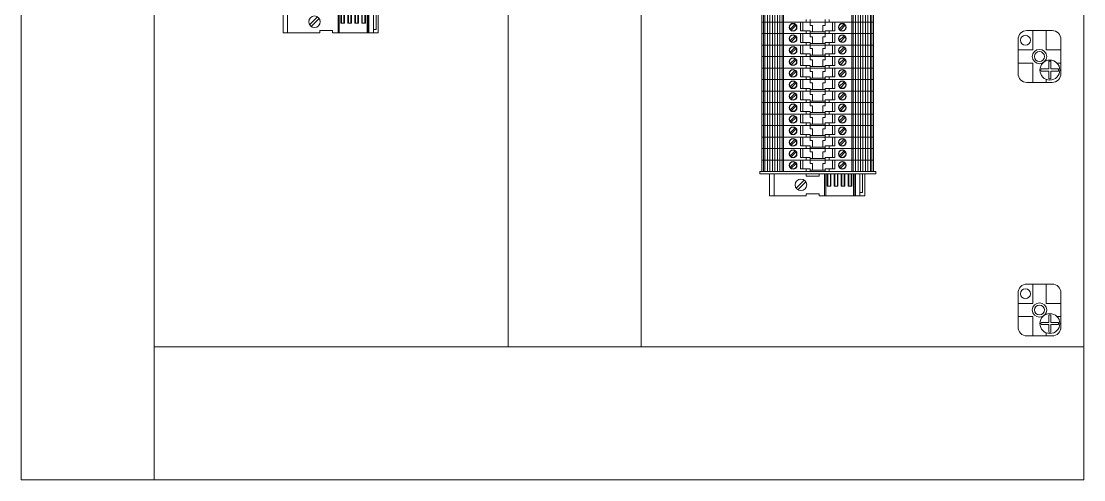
# Model space of a CAD drawing. Header units: millimetres. Extents: x 2 to 14510, y -7775 to 12.
# Drawn here: x 1089.2 to 1569.2, y -2759.5 to -2552.3 of the extents above; entities that cross this region are included whole.
import ezdxf

# ---------------------------------------------------------------- set-up
doc = ezdxf.new("R2010")
doc.units = ezdxf.units.MM
doc.layers.add('eProC - L2', color=41, linetype='Continuous', lineweight=20)

# ---------------------------------------------------------------- blocks, each defined once
blk = doc.blocks.new('eProC_Z_00')
at = {"layer": 'eProC - L2'}
blk.add_lwpolyline([(0.99, 0), (0, 0), (0, -52.4), (0.99, -52.4)], close=True, dxfattribs=at)
blk = doc.blocks.new('eProC_Z_EK1')
at = {"layer": 'eProC - L2'}
for p, q in [((0, 0), (0, -20.65)), ((10, 0), (0, 0)), ((10, 0), (10, -20.65)), ((0, -1), (8.5, -1)), ((10, -2.2), (0, -2.2)), ((0, -4.2), (10, -4.2)), ((10, -4.59), (0, -4.59)), ((8.5, -2.2), (8.5, -1)), ((10, -5.09), (0, -5.09)), ((5.6, -5.84), (0, -5.84)), ((5.6, -6.11), (0, -6.11)), ((5.6, -7.21), (0, -7.21)), ((5.6, -7.49), (0, -7.49)), ((5.6, -8.99), (0, -8.99)), ((5.6, -9.26), (0, -9.26)), ((5.6, -7.49), (5.6, -5.84)), ((5.6, -10.64), (5.6, -8.99)), ((5.6, -10.36), (0, -10.36)), ((5.6, -10.64), (0, -10.64)), ((5.6, -12.14), (0, -12.14)), ((5.6, -12.42), (0, -12.42)), ((5.6, -13.52), (0, -13.52)), ((5.6, -13.79), (0, -13.79)), ((5.6, -13.79), (5.6, -12.14)), ((5.6, -15.29), (0, -15.29)), ((5.6, -15.57), (0, -15.57)), ((5.6, -16.67), (0, -16.67)), ((5.6, -16.94), (0, -16.94)), ((10, -17.69), (0, -17.69)), ((10, -18.19), (0, -18.19)), ((5.6, -16.94), (5.6, -15.29)), ((0, -20.65), (1, -20.65)), ((1, -26.45), (1, -20.65)), ((9, -26.45), (9, -20.65)), ((10, -20.65), (9, -20.65)), ((0, -26.45), (0, -43)), ((0, -26.45), (1, -26.45)), ((6.45, -31.01), (2.84, -27.4)), ((7.16, -30.3), (3.55, -26.69)), ((10, -26.45), (9, -26.45)), ((10, -26.45), (10, -43)), ((10, -41), (0, -41)), ((10, -43), (0, -43))]:
    blk.add_line(p, q, dxfattribs=at)
blk.add_circle((5, -28.85), 2.6, dxfattribs=at)

msp = doc.modelspace()

# ---------------------------------------------------------------- linework, layer by layer
at = {"layer": 'eProC - L2'}
for p, q in [((1569.21, -1759.46), (1569.21, -2759.46)), ((1423.81, -2552.65), (1423.81, -2547.45)), ((1423.81, -2547.45), (1423.81, -2552.65)), ((1424.52, -2547.45), (1424.52, -2552.65)), ((1425.17, -2547.45), (1425.17, -2552.65)), ((1426.33, -2547.45), (1426.33, -2552.65)), ((1427.4, -2547.45), (1427.4, -2552.65)), ((1428.56, -2547.45), (1428.56, -2552.65)), ((1429.63, -2547.45), (1429.63, -2552.65)), ((1430.79, -2547.45), (1430.79, -2552.65)), ((1431.85, -2547.45), (1431.85, -2552.65)), ((1433.02, -2547.45), (1433.02, -2552.65)), ((1433.52, -2547.45), (1433.52, -2552.65)), ((1464.5, -2547.45), (1464.5, -2552.65)), ((1465.01, -2547.45), (1465.01, -2552.65)), ((1466.17, -2547.45), (1466.17, -2552.65)), ((1467.23, -2547.45), (1467.23, -2552.65)), ((1468.4, -2547.45), (1468.4, -2552.65)), ((1469.46, -2547.45), (1469.46, -2552.65)), ((1470.62, -2547.45), (1470.62, -2552.65)), ((1471.69, -2547.45), (1471.69, -2552.65)), ((1472.85, -2547.45), (1472.85, -2552.65)), ((1473.5, -2547.45), (1473.5, -2552.65)), ((1474.21, -2552.65), (1474.21, -2547.45)), ((1474.21, -2547.45), (1474.21, -2552.65)), ((1423.81, -2552.65), (1449.01, -2552.65)), ((1423.81, -2557.85), (1423.81, -2552.65)), ((1423.81, -2552.65), (1423.81, -2557.85)), ((1423.81, -2552.65), (1449.01, -2552.65)), ((1424.52, -2552.65), (1424.52, -2557.85)), ((1425.17, -2552.65), (1425.17, -2557.85)), ((1426.33, -2552.65), (1426.33, -2557.85)), ((1427.4, -2552.65), (1427.4, -2557.85)), ((1428.56, -2552.65), (1428.56, -2557.85)), ((1429.63, -2552.65), (1429.63, -2557.85)), ((1430.79, -2552.65), (1430.79, -2557.85)), ((1431.85, -2552.65), (1431.85, -2557.85)), ((1433.02, -2552.65), (1433.02, -2557.85)), ((1433.52, -2552.65), (1433.52, -2557.85)), ((1441.26, -2552.65), (1441.26, -2556.65)), ((1442.26, -2556.65), (1442.26, -2552.65)), ((1443.86, -2551.45), (1443.86, -2552.65)), ((1445.66, -2551.45), (1445.66, -2552.65)), ((1445.66, -2552.65), (1445.66, -2554.15)), ((1474.21, -2552.65), (1449.01, -2552.65)), ((1474.21, -2552.65), (1449.01, -2552.65)), ((1452.36, -2551.45), (1452.36, -2552.65)), ((1452.36, -2552.65), (1452.36, -2554.15)), ((1454.16, -2551.45), (1454.16, -2552.65)), ((1455.76, -2556.65), (1455.76, -2552.65)), ((1456.76, -2552.65), (1456.76, -2556.65)), ((1464.5, -2552.65), (1464.5, -2557.85)), ((1465.01, -2552.65), (1465.01, -2557.85)), ((1466.17, -2552.65), (1466.17, -2557.85)), ((1467.23, -2552.65), (1467.23, -2557.85)), ((1468.4, -2552.65), (1468.4, -2557.85)), ((1469.46, -2552.65), (1469.46, -2557.85)), ((1470.62, -2552.65), (1470.62, -2557.85)), ((1471.69, -2552.65), (1471.69, -2557.85)), ((1472.85, -2552.65), (1472.85, -2557.85)), ((1473.5, -2552.65), (1473.5, -2557.85)), ((1474.21, -2557.85), (1474.21, -2552.65)), ((1474.21, -2552.65), (1474.21, -2557.85)), ((1423.81, -2557.85), (1449.01, -2557.85)), ((1423.81, -2563.05), (1423.81, -2557.85)), ((1423.81, -2557.85), (1423.81, -2563.05)), ((1423.81, -2557.85), (1449.01, -2557.85)), ((1424.52, -2557.85), (1424.52, -2563.05)), ((1425.17, -2557.85), (1425.17, -2563.05)), ((1426.33, -2557.85), (1426.33, -2563.05)), ((1427.4, -2557.85), (1427.4, -2563.05)), ((1428.56, -2557.85), (1428.56, -2563.05)), ((1429.63, -2557.85), (1429.63, -2563.05)), ((1430.79, -2557.85), (1430.79, -2563.05)), ((1431.85, -2557.85), (1431.85, -2563.05)), ((1433.02, -2557.85), (1433.02, -2563.05)), ((1433.52, -2557.85), (1433.52, -2563.05)), ((1438.77, -2553.65), (1436.56, -2555.85)), ((1439.26, -2554.14), (1437.05, -2556.35)), ((1441.26, -2556.65), (1445.66, -2556.65)), ((1441.26, -2557.85), (1441.26, -2561.85)), ((1442.26, -2561.85), (1442.26, -2557.85)), ((1443.86, -2556.65), (1443.86, -2557.85)), ((1445.66, -2554.15), (1446.71, -2554.15)), ((1445.66, -2556.65), (1445.66, -2557.85)), ((1445.66, -2557.15), (1449.01, -2557.15)), ((1445.66, -2557.85), (1445.66, -2559.35)), ((1446.71, -2554.15), (1446.71, -2557.15)), ((1452.36, -2557.15), (1449.01, -2557.15)), ((1474.21, -2557.85), (1449.01, -2557.85)), ((1474.21, -2557.85), (1449.01, -2557.85)), ((1451.31, -2554.15), (1451.31, -2557.15)), ((1452.36, -2554.15), (1451.31, -2554.15)), ((1456.76, -2556.65), (1452.36, -2556.65)), ((1452.36, -2556.65), (1452.36, -2557.85)), ((1452.36, -2557.85), (1452.36, -2559.35)), ((1454.16, -2556.65), (1454.16, -2557.85)), ((1455.76, -2561.85), (1455.76, -2557.85)), ((1456.76, -2557.85), (1456.76, -2561.85)), ((1460.97, -2553.65), (1458.76, -2555.85)), ((1461.46, -2554.14), (1459.25, -2556.35)), ((1464.5, -2557.85), (1464.5, -2563.05)), ((1465.01, -2557.85), (1465.01, -2563.05)), ((1466.17, -2557.85), (1466.17, -2563.05)), ((1467.23, -2557.85), (1467.23, -2563.05)), ((1468.4, -2557.85), (1468.4, -2563.05)), ((1469.46, -2557.85), (1469.46, -2563.05)), ((1470.62, -2557.85), (1470.62, -2563.05)), ((1471.69, -2557.85), (1471.69, -2563.05)), ((1472.85, -2557.85), (1472.85, -2563.05)), ((1473.5, -2557.85), (1473.5, -2563.05)), ((1474.21, -2563.05), (1474.21, -2557.85)), ((1474.21, -2557.85), (1474.21, -2563.05)), ((1546.21, -2556.54), (1546.21, -2565.24)), ((1552.21, -2556.54), (1552.21, -2565.24)), ((1423.81, -2563.05), (1449.01, -2563.05)), ((1423.81, -2568.25), (1423.81, -2563.05)), ((1423.81, -2563.05), (1423.81, -2568.25)), ((1423.81, -2563.05), (1449.01, -2563.05)), ((1424.52, -2563.05), (1424.52, -2568.25)), ((1425.17, -2563.05), (1425.17, -2568.25)), ((1426.33, -2563.05), (1426.33, -2568.25)), ((1427.4, -2563.05), (1427.4, -2568.25)), ((1428.56, -2563.05), (1428.56, -2568.25)), ((1429.63, -2563.05), (1429.63, -2568.25)), ((1430.79, -2563.05), (1430.79, -2568.25)), ((1431.85, -2563.05), (1431.85, -2568.25)), ((1433.02, -2563.05), (1433.02, -2568.25)), ((1433.52, -2563.05), (1433.52, -2568.25)), ((1438.77, -2558.85), (1436.56, -2561.05)), ((1439.26, -2559.34), (1437.05, -2561.55)), ((1441.26, -2561.85), (1445.66, -2561.85)), ((1441.26, -2563.05), (1441.26, -2567.05)), ((1442.26, -2567.05), (1442.26, -2563.05)), ((1443.86, -2561.85), (1443.86, -2563.05)), ((1445.66, -2559.35), (1446.71, -2559.35)), ((1445.66, -2561.85), (1445.66, -2563.05)), ((1445.66, -2562.35), (1449.01, -2562.35)), ((1445.66, -2563.05), (1445.66, -2564.55)), ((1446.71, -2559.35), (1446.71, -2562.35)), ((1452.36, -2562.35), (1449.01, -2562.35)), ((1474.21, -2563.05), (1449.01, -2563.05)), ((1474.21, -2563.05), (1449.01, -2563.05)), ((1451.31, -2559.35), (1451.31, -2562.35)), ((1452.36, -2559.35), (1451.31, -2559.35)), ((1456.76, -2561.85), (1452.36, -2561.85)), ((1452.36, -2561.85), (1452.36, -2563.05)), ((1452.36, -2563.05), (1452.36, -2564.55)), ((1454.16, -2561.85), (1454.16, -2563.05)), ((1455.76, -2567.05), (1455.76, -2563.05)), ((1456.76, -2563.05), (1456.76, -2567.05)), ((1460.97, -2558.85), (1458.76, -2561.05)), ((1461.46, -2559.34), (1459.25, -2561.55)), ((1464.5, -2563.05), (1464.5, -2568.25)), ((1465.01, -2563.05), (1465.01, -2568.25)), ((1466.17, -2563.05), (1466.17, -2568.25)), ((1467.23, -2563.05), (1467.23, -2568.25)), ((1468.4, -2563.05), (1468.4, -2568.25)), ((1469.46, -2563.05), (1469.46, -2568.25)), ((1470.62, -2563.05), (1470.62, -2568.25)), ((1471.69, -2563.05), (1471.69, -2568.25)), ((1472.85, -2563.05), (1472.85, -2568.25)), ((1473.5, -2563.05), (1473.5, -2568.25)), ((1474.21, -2568.25), (1474.21, -2563.05)), ((1474.21, -2563.05), (1474.21, -2568.25)), ((1438.77, -2564.05), (1436.56, -2566.25)), ((1439.26, -2564.54), (1437.05, -2566.75)), ((1441.26, -2567.05), (1445.66, -2567.05)), ((1443.86, -2567.05), (1443.86, -2568.25)), ((1445.66, -2564.55), (1446.71, -2564.55)), ((1445.66, -2567.05), (1445.66, -2568.25)), ((1445.66, -2567.55), (1449.01, -2567.55)), ((1446.71, -2564.55), (1446.71, -2567.55)), ((1452.36, -2567.55), (1449.01, -2567.55)), ((1451.31, -2564.55), (1451.31, -2567.55)), ((1452.36, -2564.55), (1451.31, -2564.55)), ((1456.76, -2567.05), (1452.36, -2567.05)), ((1452.36, -2567.05), (1452.36, -2568.25)), ((1454.16, -2567.05), (1454.16, -2568.25)), ((1460.97, -2564.05), (1458.76, -2566.25)), ((1461.46, -2564.54), (1459.25, -2566.75)), ((1546.21, -2565.24), (1539.51, -2565.24)), ((1558.91, -2565.24), (1552.21, -2565.24)), ((1423.81, -2568.25), (1449.01, -2568.25)), ((1423.81, -2573.45), (1423.81, -2568.25)), ((1423.81, -2568.25), (1423.81, -2573.45)), ((1423.81, -2568.25), (1449.01, -2568.25)), ((1424.52, -2568.25), (1424.52, -2573.45)), ((1425.17, -2568.25), (1425.17, -2573.45)), ((1426.33, -2568.25), (1426.33, -2573.45)), ((1427.4, -2568.25), (1427.4, -2573.45)), ((1428.56, -2568.25), (1428.56, -2573.45)), ((1429.63, -2568.25), (1429.63, -2573.45)), ((1430.79, -2568.25), (1430.79, -2573.45)), ((1431.85, -2568.25), (1431.85, -2573.45)), ((1433.02, -2568.25), (1433.02, -2573.45)), ((1433.52, -2568.25), (1433.52, -2573.45)), ((1438.77, -2569.25), (1436.56, -2571.45)), ((1439.26, -2569.74), (1437.05, -2571.95)), ((1441.26, -2568.25), (1441.26, -2572.25)), ((1441.26, -2572.25), (1445.66, -2572.25)), ((1442.26, -2572.25), (1442.26, -2568.25)), ((1443.86, -2572.25), (1443.86, -2573.45)), ((1445.66, -2568.25), (1445.66, -2569.75)), ((1445.66, -2569.75), (1446.71, -2569.75)), ((1445.66, -2572.25), (1445.66, -2573.45)), ((1445.66, -2572.75), (1449.01, -2572.75)), ((1446.71, -2569.75), (1446.71, -2572.75)), ((1474.21, -2568.25), (1449.01, -2568.25)), ((1474.21, -2568.25), (1449.01, -2568.25)), ((1452.36, -2572.75), (1449.01, -2572.75)), ((1451.31, -2569.75), (1451.31, -2572.75)), ((1452.36, -2569.75), (1451.31, -2569.75)), ((1452.36, -2568.25), (1452.36, -2569.75)), ((1456.76, -2572.25), (1452.36, -2572.25)), ((1452.36, -2572.25), (1452.36, -2573.45)), ((1454.16, -2572.25), (1454.16, -2573.45)), ((1455.76, -2572.25), (1455.76, -2568.25)), ((1456.76, -2568.25), (1456.76, -2572.25)), ((1460.97, -2569.25), (1458.76, -2571.45)), ((1461.46, -2569.74), (1459.25, -2571.95)), ((1464.5, -2568.25), (1464.5, -2573.45)), ((1465.01, -2568.25), (1465.01, -2573.45)), ((1466.17, -2568.25), (1466.17, -2573.45)), ((1467.23, -2568.25), (1467.23, -2573.45)), ((1468.4, -2568.25), (1468.4, -2573.45)), ((1469.46, -2568.25), (1469.46, -2573.45)), ((1470.62, -2568.25), (1470.62, -2573.45)), ((1471.69, -2568.25), (1471.69, -2573.45)), ((1472.85, -2568.25), (1472.85, -2573.45)), ((1473.5, -2568.25), (1473.5, -2573.45)), ((1474.21, -2573.45), (1474.21, -2568.25)), ((1474.21, -2568.25), (1474.21, -2573.45)), ((1546.21, -2571.24), (1539.51, -2571.24)), ((1546.21, -2571.24), (1546.21, -2579.94)), ((1553.4, -2573.83), (1553.4, -2570.4)), ((1554.4, -2573.83), (1554.4, -2570.4)), ((1558.91, -2571.24), (1557.15, -2571.24)), ((1423.81, -2573.45), (1449.01, -2573.45)), ((1423.81, -2578.65), (1423.81, -2573.45)), ((1423.81, -2573.45), (1423.81, -2578.65)), ((1423.81, -2573.45), (1449.01, -2573.45)), ((1424.52, -2573.45), (1424.52, -2578.65)), ((1425.17, -2573.45), (1425.17, -2578.65)), ((1426.33, -2573.45), (1426.33, -2578.65)), ((1427.4, -2573.45), (1427.4, -2578.65)), ((1428.56, -2573.45), (1428.56, -2578.65)), ((1429.63, -2573.45), (1429.63, -2578.65)), ((1430.79, -2573.45), (1430.79, -2578.65)), ((1431.85, -2573.45), (1431.85, -2578.65)), ((1433.02, -2573.45), (1433.02, -2578.65)), ((1433.52, -2573.45), (1433.52, -2578.65)), ((1438.77, -2574.45), (1436.56, -2576.65)), ((1439.26, -2574.94), (1437.05, -2577.15)), ((1441.26, -2573.45), (1441.26, -2577.45)), ((1441.26, -2577.45), (1445.66, -2577.45)), ((1442.26, -2577.45), (1442.26, -2573.45)), ((1443.86, -2577.45), (1443.86, -2578.65)), ((1445.66, -2573.45), (1445.66, -2574.95)), ((1445.66, -2574.95), (1446.71, -2574.95)), ((1445.66, -2577.45), (1445.66, -2578.65)), ((1446.71, -2574.95), (1446.71, -2577.95)), ((1474.21, -2573.45), (1449.01, -2573.45)), ((1474.21, -2573.45), (1449.01, -2573.45)), ((1451.31, -2574.95), (1451.31, -2577.95)), ((1452.36, -2574.95), (1451.31, -2574.95)), ((1452.36, -2573.45), (1452.36, -2574.95)), ((1456.76, -2577.45), (1452.36, -2577.45)), ((1452.36, -2577.45), (1452.36, -2578.65)), ((1454.16, -2577.45), (1454.16, -2578.65)), ((1455.76, -2577.45), (1455.76, -2573.45)), ((1456.76, -2573.45), (1456.76, -2577.45)), ((1460.97, -2574.45), (1458.76, -2576.65)), ((1461.46, -2574.94), (1459.25, -2577.15)), ((1464.5, -2573.45), (1464.5, -2578.65)), ((1465.01, -2573.45), (1465.01, -2578.65)), ((1466.17, -2573.45), (1466.17, -2578.65)), ((1467.23, -2573.45), (1467.23, -2578.65)), ((1468.4, -2573.45), (1468.4, -2578.65)), ((1469.46, -2573.45), (1469.46, -2578.65)), ((1470.62, -2573.45), (1470.62, -2578.65)), ((1471.69, -2573.45), (1471.69, -2578.65)), ((1472.85, -2573.45), (1472.85, -2578.65)), ((1473.5, -2573.45), (1473.5, -2578.65)), ((1474.21, -2578.65), (1474.21, -2573.45)), ((1474.21, -2573.45), (1474.21, -2578.65)), ((1549.91, -2574.83), (1553.4, -2574.83)), ((1549.92, -2573.83), (1553.4, -2573.83)), ((1553.4, -2578.32), (1553.4, -2574.83)), ((1554.4, -2573.83), (1557.84, -2573.83)), ((1554.4, -2578.32), (1554.4, -2574.83)), ((1554.4, -2574.83), (1557.84, -2574.83)), ((1423.81, -2578.65), (1449.01, -2578.65)), ((1423.81, -2578.65), (1449.01, -2578.65)), ((1423.81, -2583.85), (1423.81, -2578.65)), ((1423.81, -2578.65), (1423.81, -2583.85)), ((1424.52, -2578.65), (1424.52, -2583.85)), ((1425.17, -2578.65), (1425.17, -2583.85)), ((1426.33, -2578.65), (1426.33, -2583.85)), ((1427.4, -2578.65), (1427.4, -2583.85)), ((1428.56, -2578.65), (1428.56, -2583.85)), ((1429.63, -2578.65), (1429.63, -2583.85)), ((1430.79, -2578.65), (1430.79, -2583.85)), ((1431.85, -2578.65), (1431.85, -2583.85)), ((1433.02, -2578.65), (1433.02, -2583.85)), ((1433.52, -2578.65), (1433.52, -2583.85)), ((1438.77, -2579.65), (1436.56, -2581.85)), ((1439.26, -2580.14), (1437.05, -2582.35)), ((1441.26, -2578.65), (1441.26, -2582.65)), ((1442.26, -2582.65), (1442.26, -2578.65)), ((1445.66, -2577.95), (1449.01, -2577.95)), ((1445.66, -2578.65), (1445.66, -2580.15)), ((1445.66, -2580.15), (1446.71, -2580.15)), ((1446.71, -2580.15), (1446.71, -2583.15)), ((1452.36, -2577.95), (1449.01, -2577.95)), ((1474.21, -2578.65), (1449.01, -2578.65)), ((1474.21, -2578.65), (1449.01, -2578.65)), ((1451.31, -2580.15), (1451.31, -2583.15)), ((1452.36, -2580.15), (1451.31, -2580.15)), ((1452.36, -2578.65), (1452.36, -2580.15)), ((1455.76, -2582.65), (1455.76, -2578.65)), ((1456.76, -2578.65), (1456.76, -2582.65)), ((1460.97, -2579.65), (1458.76, -2581.85)), ((1461.46, -2580.14), (1459.25, -2582.35)), ((1464.5, -2578.65), (1464.5, -2583.85)), ((1465.01, -2578.65), (1465.01, -2583.85)), ((1466.17, -2578.65), (1466.17, -2583.85)), ((1467.23, -2578.65), (1467.23, -2583.85)), ((1468.4, -2578.65), (1468.4, -2583.85)), ((1469.46, -2578.65), (1469.46, -2583.85)), ((1470.62, -2578.65), (1470.62, -2583.85)), ((1471.69, -2578.65), (1471.69, -2583.85)), ((1472.85, -2578.65), (1472.85, -2583.85)), ((1473.5, -2578.65), (1473.5, -2583.85)), ((1474.21, -2583.85), (1474.21, -2578.65)), ((1474.21, -2578.65), (1474.21, -2583.85)), ((1552.21, -2578.53), (1552.21, -2579.94)), ((1423.81, -2583.85), (1449.01, -2583.85)), ((1423.81, -2589.05), (1423.81, -2583.85)), ((1423.81, -2583.85), (1423.81, -2589.05)), ((1423.81, -2583.85), (1449.01, -2583.85)), ((1424.52, -2583.85), (1424.52, -2589.05)), ((1425.17, -2583.85), (1425.17, -2589.05)), ((1426.33, -2583.85), (1426.33, -2589.05)), ((1427.4, -2583.85), (1427.4, -2589.05)), ((1428.56, -2583.85), (1428.56, -2589.05)), ((1429.63, -2583.85), (1429.63, -2589.05)), ((1430.79, -2583.85), (1430.79, -2589.05)), ((1431.85, -2583.85), (1431.85, -2589.05)), ((1433.02, -2583.85), (1433.02, -2589.05)), ((1433.52, -2583.85), (1433.52, -2589.05)), ((1438.77, -2584.85), (1436.56, -2587.05)), ((1439.26, -2585.34), (1437.05, -2587.55)), ((1441.26, -2582.65), (1445.66, -2582.65)), ((1441.26, -2583.85), (1441.26, -2587.85)), ((1442.26, -2587.85), (1442.26, -2583.85)), ((1443.86, -2582.65), (1443.86, -2583.85)), ((1445.66, -2582.65), (1445.66, -2583.85)), ((1445.66, -2583.15), (1449.01, -2583.15)), ((1445.66, -2583.85), (1445.66, -2585.35)), ((1445.66, -2585.35), (1446.71, -2585.35)), ((1446.71, -2585.35), (1446.71, -2588.35)), ((1452.36, -2583.15), (1449.01, -2583.15)), ((1474.21, -2583.85), (1449.01, -2583.85)), ((1474.21, -2583.85), (1449.01, -2583.85)), ((1451.31, -2585.35), (1451.31, -2588.35)), ((1452.36, -2585.35), (1451.31, -2585.35)), ((1456.76, -2582.65), (1452.36, -2582.65)), ((1452.36, -2582.65), (1452.36, -2583.85)), ((1452.36, -2583.85), (1452.36, -2585.35)), ((1454.16, -2582.65), (1454.16, -2583.85)), ((1455.76, -2587.85), (1455.76, -2583.85)), ((1456.76, -2583.85), (1456.76, -2587.85)), ((1460.97, -2584.85), (1458.76, -2587.05)), ((1461.46, -2585.34), (1459.25, -2587.55)), ((1464.5, -2583.85), (1464.5, -2589.05)), ((1465.01, -2583.85), (1465.01, -2589.05)), ((1466.17, -2583.85), (1466.17, -2589.05)), ((1467.23, -2583.85), (1467.23, -2589.05)), ((1468.4, -2583.85), (1468.4, -2589.05)), ((1469.46, -2583.85), (1469.46, -2589.05)), ((1470.62, -2583.85), (1470.62, -2589.05)), ((1471.69, -2583.85), (1471.69, -2589.05)), ((1472.85, -2583.85), (1472.85, -2589.05)), ((1473.5, -2583.85), (1473.5, -2589.05)), ((1474.21, -2589.05), (1474.21, -2583.85)), ((1474.21, -2583.85), (1474.21, -2589.05)), ((1423.81, -2589.05), (1449.01, -2589.05)), ((1423.81, -2594.25), (1423.81, -2589.05)), ((1423.81, -2589.05), (1423.81, -2594.25)), ((1423.81, -2589.05), (1449.01, -2589.05)), ((1424.52, -2589.05), (1424.52, -2594.25)), ((1425.17, -2589.05), (1425.17, -2594.25)), ((1426.33, -2589.05), (1426.33, -2594.25)), ((1427.4, -2589.05), (1427.4, -2594.25)), ((1428.56, -2589.05), (1428.56, -2594.25)), ((1429.63, -2589.05), (1429.63, -2594.25)), ((1430.79, -2589.05), (1430.79, -2594.25)), ((1431.85, -2589.05), (1431.85, -2594.25)), ((1433.02, -2589.05), (1433.02, -2594.25)), ((1433.52, -2589.05), (1433.52, -2594.25)), ((1438.77, -2590.05), (1436.56, -2592.25)), ((1439.26, -2590.54), (1437.05, -2592.75)), ((1441.26, -2587.85), (1445.66, -2587.85)), ((1441.26, -2589.05), (1441.26, -2593.05)), ((1442.26, -2593.05), (1442.26, -2589.05)), ((1443.86, -2587.85), (1443.86, -2589.05)), ((1445.66, -2587.85), (1445.66, -2589.05)), ((1445.66, -2588.35), (1449.01, -2588.35)), ((1445.66, -2589.05), (1445.66, -2590.55)), ((1445.66, -2590.55), (1446.71, -2590.55)), ((1446.71, -2590.55), (1446.71, -2593.55)), ((1452.36, -2588.35), (1449.01, -2588.35)), ((1474.21, -2589.05), (1449.01, -2589.05)), ((1474.21, -2589.05), (1449.01, -2589.05)), ((1451.31, -2590.55), (1451.31, -2593.55)), ((1452.36, -2590.55), (1451.31, -2590.55)), ((1456.76, -2587.85), (1452.36, -2587.85)), ((1452.36, -2587.85), (1452.36, -2589.05)), ((1452.36, -2589.05), (1452.36, -2590.55)), ((1454.16, -2587.85), (1454.16, -2589.05)), ((1455.76, -2593.05), (1455.76, -2589.05)), ((1456.76, -2589.05), (1456.76, -2593.05)), ((1460.97, -2590.05), (1458.76, -2592.25)), ((1461.46, -2590.54), (1459.25, -2592.75)), ((1464.5, -2589.05), (1464.5, -2594.25)), ((1465.01, -2589.05), (1465.01, -2594.25)), ((1466.17, -2589.05), (1466.17, -2594.25)), ((1467.23, -2589.05), (1467.23, -2594.25)), ((1468.4, -2589.05), (1468.4, -2594.25)), ((1469.46, -2589.05), (1469.46, -2594.25)), ((1470.62, -2589.05), (1470.62, -2594.25)), ((1471.69, -2589.05), (1471.69, -2594.25)), ((1472.85, -2589.05), (1472.85, -2594.25)), ((1473.5, -2589.05), (1473.5, -2594.25)), ((1474.21, -2594.25), (1474.21, -2589.05)), ((1474.21, -2589.05), (1474.21, -2594.25)), ((1423.81, -2594.25), (1449.01, -2594.25)), ((1423.81, -2599.45), (1423.81, -2594.25)), ((1423.81, -2594.25), (1423.81, -2599.45)), ((1423.81, -2594.25), (1449.01, -2594.25)), ((1424.52, -2594.25), (1424.52, -2599.45)), ((1425.17, -2594.25), (1425.17, -2599.45)), ((1426.33, -2594.25), (1426.33, -2599.45)), ((1427.4, -2594.25), (1427.4, -2599.45)), ((1428.56, -2594.25), (1428.56, -2599.45)), ((1429.63, -2594.25), (1429.63, -2599.45)), ((1430.79, -2594.25), (1430.79, -2599.45)), ((1431.85, -2594.25), (1431.85, -2599.45)), ((1433.02, -2594.25), (1433.02, -2599.45)), ((1433.52, -2594.25), (1433.52, -2599.45)), ((1438.77, -2595.25), (1436.56, -2597.45)), ((1439.26, -2595.74), (1437.05, -2597.95)), ((1441.26, -2593.05), (1445.66, -2593.05)), ((1441.26, -2594.25), (1441.26, -2598.25)), ((1442.26, -2598.25), (1442.26, -2594.25)), ((1443.86, -2593.05), (1443.86, -2594.25)), ((1445.66, -2593.05), (1445.66, -2594.25)), ((1445.66, -2593.55), (1449.01, -2593.55)), ((1445.66, -2594.25), (1445.66, -2595.75)), ((1445.66, -2595.75), (1446.71, -2595.75)), ((1446.71, -2595.75), (1446.71, -2598.75)), ((1452.36, -2593.55), (1449.01, -2593.55)), ((1474.21, -2594.25), (1449.01, -2594.25)), ((1474.21, -2594.25), (1449.01, -2594.25)), ((1451.31, -2595.75), (1451.31, -2598.75)), ((1452.36, -2595.75), (1451.31, -2595.75)), ((1456.76, -2593.05), (1452.36, -2593.05)), ((1452.36, -2593.05), (1452.36, -2594.25)), ((1452.36, -2594.25), (1452.36, -2595.75)), ((1454.16, -2593.05), (1454.16, -2594.25)), ((1455.76, -2598.25), (1455.76, -2594.25)), ((1456.76, -2594.25), (1456.76, -2598.25)), ((1460.97, -2595.25), (1458.76, -2597.45)), ((1461.46, -2595.74), (1459.25, -2597.95)), ((1464.5, -2594.25), (1464.5, -2599.45)), ((1465.01, -2594.25), (1465.01, -2599.45)), ((1466.17, -2594.25), (1466.17, -2599.45)), ((1467.23, -2594.25), (1467.23, -2599.45)), ((1468.4, -2594.25), (1468.4, -2599.45)), ((1469.46, -2594.25), (1469.46, -2599.45)), ((1470.62, -2594.25), (1470.62, -2599.45)), ((1471.69, -2594.25), (1471.69, -2599.45)), ((1472.85, -2594.25), (1472.85, -2599.45)), ((1473.5, -2594.25), (1473.5, -2599.45)), ((1474.21, -2599.45), (1474.21, -2594.25)), ((1474.21, -2594.25), (1474.21, -2599.45)), ((1423.81, -2599.45), (1449.01, -2599.45)), ((1423.81, -2599.45), (1449.01, -2599.45)), ((1423.81, -2604.65), (1423.81, -2599.45)), ((1423.81, -2599.45), (1423.81, -2604.65)), ((1424.52, -2599.45), (1424.52, -2604.65)), ((1425.17, -2599.45), (1425.17, -2604.65)), ((1426.33, -2599.45), (1426.33, -2604.65)), ((1427.4, -2599.45), (1427.4, -2604.65)), ((1428.56, -2599.45), (1428.56, -2604.65)), ((1429.63, -2599.45), (1429.63, -2604.65)), ((1430.79, -2599.45), (1430.79, -2604.65)), ((1431.85, -2599.45), (1431.85, -2604.65)), ((1433.02, -2599.45), (1433.02, -2604.65)), ((1433.52, -2599.45), (1433.52, -2604.65)), ((1438.77, -2600.45), (1436.56, -2602.65)), ((1439.26, -2600.94), (1437.05, -2603.15)), ((1441.26, -2598.25), (1445.66, -2598.25)), ((1441.26, -2599.45), (1441.26, -2603.45)), ((1442.26, -2603.45), (1442.26, -2599.45)), ((1443.86, -2598.25), (1443.86, -2599.45)), ((1445.66, -2598.25), (1445.66, -2599.45)), ((1445.66, -2598.75), (1449.01, -2598.75)), ((1445.66, -2599.45), (1445.66, -2600.95)), ((1445.66, -2600.95), (1446.71, -2600.95)), ((1446.71, -2600.95), (1446.71, -2603.95)), ((1452.36, -2598.75), (1449.01, -2598.75)), ((1474.21, -2599.45), (1449.01, -2599.45)), ((1474.21, -2599.45), (1449.01, -2599.45)), ((1451.31, -2600.95), (1451.31, -2603.95)), ((1452.36, -2600.95), (1451.31, -2600.95)), ((1456.76, -2598.25), (1452.36, -2598.25)), ((1452.36, -2598.25), (1452.36, -2599.45)), ((1452.36, -2599.45), (1452.36, -2600.95)), ((1454.16, -2598.25), (1454.16, -2599.45)), ((1455.76, -2603.45), (1455.76, -2599.45)), ((1456.76, -2599.45), (1456.76, -2603.45)), ((1460.97, -2600.45), (1458.76, -2602.65)), ((1461.46, -2600.94), (1459.25, -2603.15)), ((1464.5, -2599.45), (1464.5, -2604.65)), ((1465.01, -2599.45), (1465.01, -2604.65)), ((1466.17, -2599.45), (1466.17, -2604.65)), ((1467.23, -2599.45), (1467.23, -2604.65)), ((1468.4, -2599.45), (1468.4, -2604.65)), ((1469.46, -2599.45), (1469.46, -2604.65)), ((1470.62, -2599.45), (1470.62, -2604.65)), ((1471.69, -2599.45), (1471.69, -2604.65)), ((1472.85, -2599.45), (1472.85, -2604.65)), ((1473.5, -2599.45), (1473.5, -2604.65)), ((1474.21, -2604.65), (1474.21, -2599.45)), ((1474.21, -2599.45), (1474.21, -2604.65)), ((1423.81, -2604.65), (1449.01, -2604.65)), ((1423.81, -2609.85), (1423.81, -2604.65)), ((1423.81, -2604.65), (1423.81, -2609.85)), ((1423.81, -2604.65), (1449.01, -2604.65)), ((1424.52, -2604.65), (1424.52, -2609.85)), ((1425.17, -2604.65), (1425.17, -2609.85)), ((1426.33, -2604.65), (1426.33, -2609.85)), ((1427.4, -2604.65), (1427.4, -2609.85)), ((1428.56, -2604.65), (1428.56, -2609.85)), ((1429.63, -2604.65), (1429.63, -2609.85)), ((1430.79, -2604.65), (1430.79, -2609.85)), ((1431.85, -2604.65), (1431.85, -2609.85)), ((1433.02, -2604.65), (1433.02, -2609.85)), ((1433.52, -2604.65), (1433.52, -2609.85)), ((1438.77, -2605.65), (1436.56, -2607.85)), ((1439.26, -2606.14), (1437.05, -2608.35)), ((1441.26, -2603.45), (1445.66, -2603.45)), ((1441.26, -2604.65), (1441.26, -2608.65)), ((1442.26, -2608.65), (1442.26, -2604.65)), ((1443.86, -2603.45), (1443.86, -2604.65)), ((1445.66, -2603.45), (1445.66, -2604.65)), ((1445.66, -2603.95), (1449.01, -2603.95)), ((1445.66, -2604.65), (1445.66, -2606.15)), ((1445.66, -2606.15), (1446.71, -2606.15)), ((1446.71, -2606.15), (1446.71, -2609.15)), ((1452.36, -2603.95), (1449.01, -2603.95)), ((1474.21, -2604.65), (1449.01, -2604.65)), ((1474.21, -2604.65), (1449.01, -2604.65)), ((1451.31, -2606.15), (1451.31, -2609.15)), ((1452.36, -2606.15), (1451.31, -2606.15)), ((1456.76, -2603.45), (1452.36, -2603.45)), ((1452.36, -2603.45), (1452.36, -2604.65)), ((1452.36, -2604.65), (1452.36, -2606.15)), ((1454.16, -2603.45), (1454.16, -2604.65)), ((1455.76, -2608.65), (1455.76, -2604.65)), ((1456.76, -2604.65), (1456.76, -2608.65)), ((1460.97, -2605.65), (1458.76, -2607.85)), ((1461.46, -2606.14), (1459.25, -2608.35)), ((1464.5, -2604.65), (1464.5, -2609.85)), ((1465.01, -2604.65), (1465.01, -2609.85)), ((1466.17, -2604.65), (1466.17, -2609.85)), ((1467.23, -2604.65), (1467.23, -2609.85)), ((1468.4, -2604.65), (1468.4, -2609.85)), ((1469.46, -2604.65), (1469.46, -2609.85)), ((1470.62, -2604.65), (1470.62, -2609.85)), ((1471.69, -2604.65), (1471.69, -2609.85)), ((1472.85, -2604.65), (1472.85, -2609.85)), ((1473.5, -2604.65), (1473.5, -2609.85)), ((1474.21, -2609.85), (1474.21, -2604.65)), ((1474.21, -2604.65), (1474.21, -2609.85)), ((1423.81, -2609.85), (1449.01, -2609.85)), ((1423.81, -2615.05), (1423.81, -2609.85)), ((1423.81, -2609.85), (1423.81, -2615.05)), ((1423.81, -2609.85), (1449.01, -2609.85)), ((1424.52, -2609.85), (1424.52, -2615.05)), ((1425.17, -2609.85), (1425.17, -2615.05)), ((1426.33, -2609.85), (1426.33, -2615.05)), ((1427.4, -2609.85), (1427.4, -2615.05)), ((1428.56, -2609.85), (1428.56, -2615.05)), ((1429.63, -2609.85), (1429.63, -2615.05)), ((1430.79, -2609.85), (1430.79, -2615.05)), ((1431.85, -2609.85), (1431.85, -2615.05)), ((1433.02, -2609.85), (1433.02, -2615.05)), ((1433.52, -2609.85), (1433.52, -2615.05)), ((1438.77, -2610.85), (1436.56, -2613.05)), ((1441.26, -2608.65), (1445.66, -2608.65)), ((1441.26, -2609.85), (1441.26, -2613.85)), ((1442.26, -2613.85), (1442.26, -2609.85)), ((1443.86, -2608.65), (1443.86, -2609.85)), ((1445.66, -2608.65), (1445.66, -2609.85)), ((1445.66, -2609.15), (1449.01, -2609.15)), ((1445.66, -2609.85), (1445.66, -2611.35)), ((1452.36, -2609.15), (1449.01, -2609.15)), ((1474.21, -2609.85), (1449.01, -2609.85)), ((1474.21, -2609.85), (1449.01, -2609.85)), ((1456.76, -2608.65), (1452.36, -2608.65)), ((1452.36, -2608.65), (1452.36, -2609.85)), ((1452.36, -2609.85), (1452.36, -2611.35)), ((1454.16, -2608.65), (1454.16, -2609.85)), ((1455.76, -2613.85), (1455.76, -2609.85)), ((1456.76, -2609.85), (1456.76, -2613.85)), ((1460.97, -2610.85), (1458.76, -2613.05)), ((1464.5, -2609.85), (1464.5, -2615.05)), ((1465.01, -2609.85), (1465.01, -2615.05)), ((1466.17, -2609.85), (1466.17, -2615.05)), ((1467.23, -2609.85), (1467.23, -2615.05)), ((1468.4, -2609.85), (1468.4, -2615.05)), ((1469.46, -2609.85), (1469.46, -2615.05)), ((1470.62, -2609.85), (1470.62, -2615.05)), ((1471.69, -2609.85), (1471.69, -2615.05)), ((1472.85, -2609.85), (1472.85, -2615.05)), ((1473.5, -2609.85), (1473.5, -2615.05)), ((1474.21, -2615.05), (1474.21, -2609.85)), ((1474.21, -2609.85), (1474.21, -2615.05)), ((1423.81, -2615.05), (1449.01, -2615.05)), ((1423.81, -2620.25), (1423.81, -2615.05)), ((1423.81, -2615.05), (1423.81, -2620.25)), ((1423.81, -2615.05), (1449.01, -2615.05)), ((1424.52, -2615.05), (1424.52, -2620.25)), ((1425.17, -2615.05), (1425.17, -2620.25)), ((1426.33, -2615.05), (1426.33, -2620.25)), ((1427.4, -2615.05), (1427.4, -2620.25)), ((1428.56, -2615.05), (1428.56, -2620.25)), ((1429.63, -2615.05), (1429.63, -2620.25)), ((1430.79, -2615.05), (1430.79, -2620.25)), ((1431.85, -2615.05), (1431.85, -2620.25)), ((1433.02, -2615.05), (1433.02, -2620.25)), ((1433.52, -2615.05), (1433.52, -2620.25)), ((1439.26, -2611.34), (1437.05, -2613.55)), ((1441.26, -2613.85), (1445.66, -2613.85)), ((1441.26, -2615.05), (1441.26, -2619.05)), ((1442.26, -2619.05), (1442.26, -2615.05)), ((1443.86, -2613.85), (1443.86, -2615.05)), ((1445.66, -2611.35), (1446.71, -2611.35)), ((1445.66, -2613.85), (1445.66, -2615.05)), ((1445.66, -2614.35), (1449.01, -2614.35)), ((1445.66, -2615.05), (1445.66, -2616.55)), ((1446.71, -2611.35), (1446.71, -2614.35)), ((1452.36, -2614.35), (1449.01, -2614.35)), ((1474.21, -2615.05), (1449.01, -2615.05)), ((1474.21, -2615.05), (1449.01, -2615.05)), ((1451.31, -2611.35), (1451.31, -2614.35)), ((1452.36, -2611.35), (1451.31, -2611.35)), ((1456.76, -2613.85), (1452.36, -2613.85)), ((1452.36, -2613.85), (1452.36, -2615.05)), ((1452.36, -2615.05), (1452.36, -2616.55)), ((1454.16, -2613.85), (1454.16, -2615.05)), ((1455.76, -2619.05), (1455.76, -2615.05)), ((1456.76, -2615.05), (1456.76, -2619.05)), ((1461.46, -2611.34), (1459.25, -2613.55)), ((1464.5, -2615.05), (1464.5, -2620.25)), ((1465.01, -2615.05), (1465.01, -2620.25)), ((1466.17, -2615.05), (1466.17, -2620.25)), ((1467.23, -2615.05), (1467.23, -2620.25)), ((1468.4, -2615.05), (1468.4, -2620.25)), ((1469.46, -2615.05), (1469.46, -2620.25)), ((1470.62, -2615.05), (1470.62, -2620.25)), ((1471.69, -2615.05), (1471.69, -2620.25)), ((1472.85, -2615.05), (1472.85, -2620.25)), ((1473.5, -2615.05), (1473.5, -2620.25)), ((1474.21, -2620.25), (1474.21, -2615.05)), ((1474.21, -2615.05), (1474.21, -2620.25)), ((1423.81, -2620.25), (1449.01, -2620.25)), ((1438.77, -2616.05), (1436.56, -2618.25)), ((1439.26, -2616.54), (1437.05, -2618.75)), ((1441.26, -2619.05), (1445.66, -2619.05)), ((1443.86, -2619.05), (1443.86, -2620.25)), ((1445.66, -2616.55), (1446.71, -2616.55)), ((1445.66, -2619.05), (1445.66, -2620.25)), ((1445.66, -2619.55), (1449.01, -2619.55)), ((1446.71, -2616.55), (1446.71, -2619.55)), ((1452.36, -2619.55), (1449.01, -2619.55)), ((1474.21, -2620.25), (1449.01, -2620.25)), ((1451.31, -2616.55), (1451.31, -2619.55)), ((1452.36, -2616.55), (1451.31, -2616.55)), ((1456.76, -2619.05), (1452.36, -2619.05)), ((1452.36, -2619.05), (1452.36, -2620.25)), ((1454.16, -2619.05), (1454.16, -2620.25)), ((1460.97, -2616.05), (1458.76, -2618.25)), ((1461.46, -2616.54), (1459.25, -2618.75)), ((1546.21, -2671.06), (1546.21, -2679.76)), ((1552.21, -2671.06), (1552.21, -2679.76)), ((1546.21, -2679.76), (1539.51, -2679.76)), ((1558.91, -2679.76), (1552.21, -2679.76)), ((1546.21, -2685.76), (1539.51, -2685.76)), ((1546.21, -2685.76), (1546.21, -2694.46)), ((1553.4, -2688.35), (1553.4, -2684.91)), ((1554.4, -2688.35), (1554.4, -2684.92)), ((1558.91, -2685.76), (1557.15, -2685.76)), ((1549.91, -2689.35), (1553.4, -2689.35)), ((1549.92, -2688.35), (1553.4, -2688.35)), ((1553.4, -2692.84), (1553.4, -2689.35)), ((1554.4, -2688.35), (1557.84, -2688.35)), ((1554.4, -2692.83), (1554.4, -2689.35)), ((1554.4, -2689.35), (1557.84, -2689.35)), ((1552.21, -2693.04), (1552.21, -2694.46))]:
    msp.add_line(p, q, dxfattribs=at)
for points in [[(1089.21, -1759.46), (1569.21, -1759.46), (1569.21, -2759.46), (1089.21, -2759.46), (1089.21, -1759.46)], [(1089.21, -2024.46), (1149.21, -2024.46), (1149.21, -2759.46), (1089.21, -2759.46), (1089.21, -2024.46)], [(1309.21, -2254.51), (1369.21, -2254.51), (1369.21, -2699.46), (1309.21, -2699.46), (1309.21, -2254.51)], [(1569.21, -2699.46), (1149.21, -2699.46), (1149.21, -2759.46), (1569.21, -2759.46), (1569.21, -2699.46)]]:
    msp.add_lwpolyline(points, dxfattribs=at)
for points in [[(1558.91, -2560.54), (1558.91, -2575.94, -0.414214), (1554.91, -2579.94), (1543.51, -2579.94, -0.414214), (1539.51, -2575.94), (1539.51, -2560.54, -0.414214), (1543.51, -2556.54), (1554.91, -2556.54, -0.414214)], [(1558.91, -2675.06), (1558.91, -2690.46, -0.414214), (1554.91, -2694.46), (1543.51, -2694.46, -0.414214), (1539.51, -2690.46), (1539.51, -2675.06, -0.414214), (1543.51, -2671.06), (1554.91, -2671.06, -0.414214)]]:
    msp.add_lwpolyline(points, format="xyb", close=True, dxfattribs=at)
for centre, radius in [((1437.91, -2555), 1.75), ((1437.91, -2555), 1.6), ((1460.11, -2555), 1.75), ((1460.11, -2555), 1.6), ((1437.91, -2560.2), 1.75), ((1437.91, -2560.2), 1.6), ((1460.11, -2560.2), 1.75), ((1460.11, -2560.2), 1.6), ((1542.86, -2560.89), 2.25), ((1437.91, -2565.4), 1.75), ((1437.91, -2565.4), 1.6), ((1460.11, -2565.4), 1.75), ((1460.11, -2565.4), 1.6), ((1549.21, -2568.24), 3.25), ((1549.21, -2568.24), 2.25), ((1437.91, -2570.6), 1.75), ((1437.91, -2570.6), 1.6), ((1460.11, -2570.6), 1.75), ((1460.11, -2570.6), 1.6), ((1553.9, -2574.36), 4.5), ((1437.91, -2575.8), 1.75), ((1437.91, -2575.8), 1.6), ((1460.11, -2575.8), 1.75), ((1460.11, -2575.8), 1.6), ((1437.91, -2581), 1.75), ((1437.91, -2581), 1.6), ((1460.11, -2581), 1.75), ((1460.11, -2581), 1.6), ((1437.91, -2586.2), 1.75), ((1437.91, -2586.2), 1.6), ((1460.11, -2586.2), 1.75), ((1460.11, -2586.2), 1.6), ((1437.91, -2591.4), 1.75), ((1437.91, -2591.4), 1.6), ((1460.11, -2591.4), 1.75), ((1460.11, -2591.4), 1.6), ((1437.91, -2596.6), 1.75), ((1437.91, -2596.6), 1.6), ((1460.11, -2596.6), 1.75), ((1460.11, -2596.6), 1.6), ((1437.91, -2601.8), 1.75), ((1437.91, -2601.8), 1.6), ((1460.11, -2601.8), 1.75), ((1460.11, -2601.8), 1.6), ((1437.91, -2607), 1.75), ((1437.91, -2607), 1.6), ((1460.11, -2607), 1.75), ((1460.11, -2607), 1.6), ((1437.91, -2612.2), 1.75), ((1437.91, -2612.2), 1.6), ((1460.11, -2612.2), 1.75), ((1460.11, -2612.2), 1.6), ((1437.91, -2617.4), 1.75), ((1437.91, -2617.4), 1.6), ((1460.11, -2617.4), 1.75), ((1460.11, -2617.4), 1.6), ((1542.86, -2675.41), 2.25), ((1549.21, -2682.76), 3.25), ((1549.21, -2682.76), 2.25), ((1553.9, -2688.87), 4.5)]:
    msp.add_circle(centre, radius, dxfattribs=at)
for centre, start, end in [((1553.88, -2574.36), 82.436, 96.8255), ((1553.88, -2574.36), 172.436, 186.8255), ((1553.88, -2574.36), 353.1745, 7.564), ((1553.88, -2574.36), 263.1745, 277.564), ((1553.88, -2688.87), 82.436, 96.8255), ((1553.88, -2688.87), 172.436, 186.8255), ((1553.88, -2688.87), 353.1745, 7.564), ((1553.88, -2688.87), 263.1745, 277.564)]:
    msp.add_arc(centre, 3.99, start, end, dxfattribs=at)

# ---------------------------------------------------------------- block references
at = {"color": 4}
for name, p, rotation in [('eProC_Z_EK1', (1250.51, -2547.52), 270), ('eProC_Z_00', (1422.81, -2621.24), 90), ('eProC_Z_EK1', (1470.31, -2621.24), 270)]:
    msp.add_blockref(name, p, dxfattribs=dict(at, rotation=rotation))

doc.saveas('drawing.dxf')
